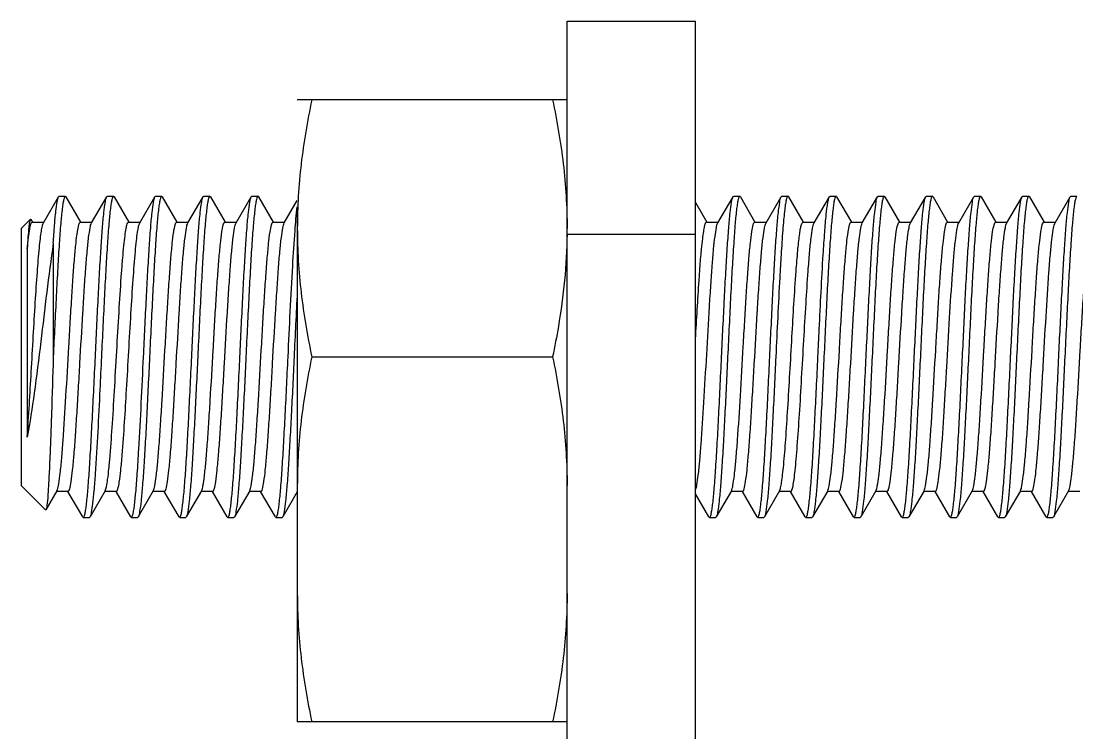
# Model space of a CAD drawing. Extents: x 1382187 to 1725648, y 860327 to 1571294.
# Drawn here: x 1531495.7 to 1531675.8, y 1236101.3 to 1236222.7 of the extents above; entities that cross this region are included whole.
import ezdxf

# ---------------------------------------------------------------- set-up
doc = ezdxf.new("R2010")
doc.units = 0
doc.header["$LTSCALE"] = 1000
doc.header["$MEASUREMENT"] = 0

msp = doc.modelspace()

# ---------------------------------------------------------------- linework, layer by layer
at = {"linetype": 'Continuous'}
for p, q in [((1531588.82, 1236067.59), (1531588.82, 1236222.75)), ((1531588.82, 1236222.75), (1531610.73, 1236222.75)), ((1531610.73, 1236067.59), (1531610.73, 1236222.75)), ((1531588.82, 1236209.3), (1531542.8, 1236209.3)), ((1531499.48, 1236188.32), (1531502.07, 1236192.77)), ((1531502.18, 1236192.87), (1531503.21, 1236192.87)), ((1531503.32, 1236192.77), (1531503.21, 1236192.87)), ((1531503.32, 1236192.77), (1531505.82, 1236188.46)), ((1531507.7, 1236188.32), (1531510.29, 1236192.77)), ((1531510.29, 1236192.77), (1531510.4, 1236192.87)), ((1531510.4, 1236192.87), (1531511.43, 1236192.87)), ((1531511.54, 1236192.77), (1531511.43, 1236192.87)), ((1531511.54, 1236192.77), (1531514.04, 1236188.46)), ((1531515.92, 1236188.32), (1531518.51, 1236192.77)), ((1531518.51, 1236192.77), (1531518.62, 1236192.87)), ((1531518.62, 1236192.87), (1531519.65, 1236192.87)), ((1531519.76, 1236192.77), (1531519.65, 1236192.87)), ((1531519.76, 1236192.77), (1531522.26, 1236188.46)), ((1531524.14, 1236188.32), (1531526.73, 1236192.77)), ((1531526.73, 1236192.77), (1531526.84, 1236192.87)), ((1531526.84, 1236192.87), (1531527.87, 1236192.87)), ((1531527.97, 1236192.77), (1531527.87, 1236192.87)), ((1531527.97, 1236192.77), (1531530.48, 1236188.46)), ((1531532.35, 1236188.32), (1531534.95, 1236192.77)), ((1531534.95, 1236192.77), (1531535.06, 1236192.87)), ((1531535.05, 1236192.87), (1531536.08, 1236192.87)), ((1531536.19, 1236192.77), (1531538.69, 1236188.46)), ((1531540.57, 1236188.32), (1531542.8, 1236192.14)), ((1531610.73, 1236191.78), (1531612.66, 1236188.46)), ((1531614.54, 1236188.32), (1531617.13, 1236192.77)), ((1531617.13, 1236192.77), (1531617.24, 1236192.87)), ((1531617.24, 1236192.87), (1531618.27, 1236192.87)), ((1531618.38, 1236192.77), (1531618.27, 1236192.87)), ((1531618.38, 1236192.77), (1531620.88, 1236188.46)), ((1531622.76, 1236188.32), (1531625.35, 1236192.77)), ((1531625.35, 1236192.77), (1531625.46, 1236192.87)), ((1531625.46, 1236192.87), (1531626.49, 1236192.87)), ((1531626.59, 1236192.77), (1531629.1, 1236188.46)), ((1531630.98, 1236188.32), (1531633.57, 1236192.77)), ((1531633.57, 1236192.77), (1531633.68, 1236192.87)), ((1531633.68, 1236192.87), (1531634.71, 1236192.87)), ((1531634.81, 1236192.77), (1531634.71, 1236192.87)), ((1531634.81, 1236192.77), (1531637.32, 1236188.46)), ((1531639.19, 1236188.32), (1531641.79, 1236192.77)), ((1531641.79, 1236192.77), (1531641.89, 1236192.87)), ((1531641.89, 1236192.87), (1531642.92, 1236192.87)), ((1531643.03, 1236192.77), (1531642.92, 1236192.87)), ((1531643.03, 1236192.77), (1531645.53, 1236188.46)), ((1531647.41, 1236188.32), (1531650.01, 1236192.77)), ((1531650.01, 1236192.77), (1531650.11, 1236192.87)), ((1531650.11, 1236192.87), (1531651.14, 1236192.87)), ((1531651.25, 1236192.77), (1531651.14, 1236192.87)), ((1531651.25, 1236192.77), (1531653.75, 1236188.46)), ((1531655.63, 1236188.32), (1531658.22, 1236192.77)), ((1531658.22, 1236192.77), (1531658.33, 1236192.87)), ((1531658.33, 1236192.87), (1531659.36, 1236192.87)), ((1531659.47, 1236192.77), (1531659.36, 1236192.87)), ((1531659.47, 1236192.77), (1531661.97, 1236188.46)), ((1531663.85, 1236188.32), (1531666.44, 1236192.77)), ((1531666.44, 1236192.77), (1531666.55, 1236192.87)), ((1531666.55, 1236192.87), (1531667.58, 1236192.87)), ((1531667.69, 1236192.77), (1531667.58, 1236192.87)), ((1531667.69, 1236192.77), (1531670.19, 1236188.46)), ((1531672.07, 1236188.32), (1531674.66, 1236192.77)), ((1531674.66, 1236192.77), (1531674.77, 1236192.87)), ((1531674.77, 1236192.87), (1531675.8, 1236192.87)), ((1531542.8, 1236190.87), (1531542.8, 1236103.2)), ((1531495.68, 1236187.39), (1531497.25, 1236188.96)), ((1531497.33, 1236188.93), (1531497.25, 1236188.96)), ((1531497.33, 1236188.93), (1531497.6, 1236188.46)), ((1531497.55, 1236188.43), (1531499.54, 1236188.43)), ((1531505.77, 1236188.43), (1531507.76, 1236188.43)), ((1531513.99, 1236188.43), (1531515.98, 1236188.43)), ((1531522.21, 1236188.43), (1531524.2, 1236188.43)), ((1531530.43, 1236188.43), (1531532.42, 1236188.43)), ((1531538.65, 1236188.43), (1531540.64, 1236188.43)), ((1531612.61, 1236188.43), (1531614.6, 1236188.43)), ((1531620.83, 1236188.43), (1531622.82, 1236188.43)), ((1531629.05, 1236188.43), (1531631.04, 1236188.43)), ((1531637.27, 1236188.43), (1531639.26, 1236188.43)), ((1531645.49, 1236188.43), (1531647.48, 1236188.43)), ((1531653.7, 1236188.43), (1531655.69, 1236188.43)), ((1531655.55, 1236188.14), (1531655.63, 1236188.32)), ((1531661.92, 1236188.43), (1531663.91, 1236188.43)), ((1531670.14, 1236188.43), (1531672.13, 1236188.43)), ((1531672.01, 1236188.2), (1531672.07, 1236188.32)), ((1531495.68, 1236187.39), (1531495.68, 1236143.55)), ((1531588.82, 1236186.39), (1531610.73, 1236186.39)), ((1531501.16, 1236184.86), (1531501.16, 1236165.46)), ((1531496.72, 1236183.89), (1531496.72, 1236151.77)), ((1531545.26, 1236165.47), (1531586.35, 1236165.47)), ((1531495.68, 1236143.55), (1531499.85, 1236139.38)), ((1531501.79, 1236142.62), (1531501.86, 1236142.78)), ((1531616.85, 1236142.62), (1531616.93, 1236142.79)), ((1531501.79, 1236142.62), (1531499.92, 1236139.4)), ((1531503.72, 1236142.51), (1531501.73, 1236142.51)), ((1531506.18, 1236138.17), (1531503.67, 1236142.49)), ((1531510.01, 1236142.62), (1531507.43, 1236138.17)), ((1531511.94, 1236142.51), (1531509.95, 1236142.51)), ((1531514.4, 1236138.17), (1531511.89, 1236142.49)), ((1531518.23, 1236142.62), (1531515.65, 1236138.17)), ((1531520.16, 1236142.51), (1531518.16, 1236142.51)), ((1531522.62, 1236138.17), (1531520.11, 1236142.49)), ((1531526.45, 1236142.62), (1531523.86, 1236138.17)), ((1531528.37, 1236142.51), (1531526.38, 1236142.51)), ((1531530.84, 1236138.17), (1531528.33, 1236142.49)), ((1531534.67, 1236142.62), (1531532.08, 1236138.17)), ((1531536.59, 1236142.51), (1531534.6, 1236142.51)), ((1531539.06, 1236138.17), (1531536.54, 1236142.49)), ((1531542.8, 1236142.47), (1531540.3, 1236138.17)), ((1531613.02, 1236138.17), (1531610.73, 1236142.1)), ((1531616.85, 1236142.62), (1531614.27, 1236138.17)), ((1531618.78, 1236142.51), (1531616.79, 1236142.51)), ((1531621.24, 1236138.17), (1531618.73, 1236142.49)), ((1531625.07, 1236142.62), (1531622.49, 1236138.17)), ((1531626.99, 1236142.51), (1531625, 1236142.51)), ((1531629.46, 1236138.17), (1531626.95, 1236142.49)), ((1531633.29, 1236142.62), (1531630.7, 1236138.17)), ((1531635.21, 1236142.51), (1531633.22, 1236142.51)), ((1531637.68, 1236138.17), (1531635.17, 1236142.49)), ((1531641.51, 1236142.62), (1531638.92, 1236138.17)), ((1531643.43, 1236142.51), (1531641.44, 1236142.51)), ((1531645.9, 1236138.17), (1531643.38, 1236142.49)), ((1531649.72, 1236142.62), (1531647.14, 1236138.17)), ((1531651.65, 1236142.51), (1531649.66, 1236142.51)), ((1531654.11, 1236138.17), (1531651.6, 1236142.49)), ((1531657.94, 1236142.62), (1531655.36, 1236138.17)), ((1531659.87, 1236142.51), (1531657.88, 1236142.51)), ((1531662.33, 1236138.17), (1531659.82, 1236142.49)), ((1531666.16, 1236142.62), (1531663.58, 1236138.17)), ((1531668.09, 1236142.51), (1531666.1, 1236142.51)), ((1531670.55, 1236138.17), (1531668.04, 1236142.49)), ((1531674.38, 1236142.62), (1531671.8, 1236138.17)), ((1531676.31, 1236142.51), (1531674.31, 1236142.51)), ((1531499.92, 1236139.4), (1531499.85, 1236139.38)), ((1531506.18, 1236138.17), (1531506.29, 1236138.08)), ((1531506.29, 1236138.08), (1531507.32, 1236138.08)), ((1531514.4, 1236138.17), (1531514.51, 1236138.08)), ((1531514.51, 1236138.08), (1531515.54, 1236138.08)), ((1531515.65, 1236138.17), (1531515.54, 1236138.08)), ((1531522.62, 1236138.17), (1531522.73, 1236138.08)), ((1531522.73, 1236138.08), (1531523.76, 1236138.08)), ((1531523.86, 1236138.17), (1531523.76, 1236138.08)), ((1531530.84, 1236138.17), (1531530.95, 1236138.08)), ((1531530.95, 1236138.08), (1531531.98, 1236138.08)), ((1531532.08, 1236138.17), (1531531.97, 1236138.08)), ((1531539.06, 1236138.17), (1531539.16, 1236138.08)), ((1531539.16, 1236138.08), (1531540.19, 1236138.08)), ((1531540.3, 1236138.17), (1531540.19, 1236138.08)), ((1531613.02, 1236138.17), (1531613.13, 1236138.08)), ((1531613.13, 1236138.08), (1531614.16, 1236138.08)), ((1531614.27, 1236138.17), (1531614.16, 1236138.08)), ((1531621.24, 1236138.17), (1531621.35, 1236138.08)), ((1531621.35, 1236138.08), (1531622.38, 1236138.08)), ((1531622.49, 1236138.17), (1531622.38, 1236138.08)), ((1531629.46, 1236138.17), (1531629.57, 1236138.08)), ((1531629.57, 1236138.08), (1531630.6, 1236138.08)), ((1531630.7, 1236138.17), (1531630.6, 1236138.08)), ((1531637.68, 1236138.17), (1531637.79, 1236138.08)), ((1531637.79, 1236138.08), (1531638.81, 1236138.08)), ((1531638.92, 1236138.17), (1531638.81, 1236138.08)), ((1531645.9, 1236138.17), (1531646, 1236138.08)), ((1531646, 1236138.08), (1531647.03, 1236138.08)), ((1531647.14, 1236138.17), (1531647.03, 1236138.08)), ((1531654.11, 1236138.17), (1531654.22, 1236138.08)), ((1531654.22, 1236138.08), (1531655.25, 1236138.08)), ((1531662.33, 1236138.17), (1531662.44, 1236138.08)), ((1531662.44, 1236138.08), (1531663.47, 1236138.08)), ((1531663.58, 1236138.17), (1531663.47, 1236138.08)), ((1531670.55, 1236138.17), (1531670.66, 1236138.08)), ((1531670.66, 1236138.08), (1531671.69, 1236138.08)), ((1531671.8, 1236138.17), (1531671.69, 1236138.08)), ((1531588.82, 1236103.2), (1531542.8, 1236103.2))]:
    msp.add_line(p, q, dxfattribs=at)
msp.add_arc((1533671.89, 1236066.34), 2131.95, 177.03534, 177.33485, dxfattribs=at)
for points, knots in [([(1531545.26, 1236209.3), (1531544.51, 1236205.69), (1531543.26, 1236198.43), (1531542.8, 1236191.06), (1531542.8, 1236187.39)], [0, 0, 0, 0, 0.500766, 1, 1, 1, 1]), ([(1531586.35, 1236209.3), (1531587.11, 1236205.69), (1531588.36, 1236198.43), (1531588.82, 1236191.06), (1531588.82, 1236187.39)], [0, 0, 0, 0, 0.500766, 1, 1, 1, 1]), ([(1531503.21, 1236192.87), (1531503.15, 1236192.87), (1531503.03, 1236192.64), (1531502.93, 1236192.27), (1531502.8, 1236191.6), (1531502.62, 1236190.25), (1531502.4, 1236187.96), (1531502.16, 1236184.59), (1531501.91, 1236180.49), (1531501.66, 1236175.81), (1531501.41, 1236170.74), (1531501.24, 1236167.24), (1531501.16, 1236165.46)], [0, 0, 0, 0, 0.006675, 0.021733, 0.045899, 0.079115, 0.171509, 0.295573, 0.446611, 0.618863, 0.80571, 1, 1, 1, 1]), ([(1531501.16, 1236184.86), (1531501.22, 1236185.89), (1531501.36, 1236187.71), (1531501.56, 1236190.09), (1531501.8, 1236191.69), (1531501.93, 1236192.53), (1531502.07, 1236192.77)], [0, 0, 0, 0, 0.387273, 0.6883, 0.894185, 1, 1, 1, 1]), ([(1531502.07, 1236192.77), (1531502.09, 1236192.8), (1531502.11, 1236192.84), (1531502.16, 1236192.87), (1531502.18, 1236192.87)], [0, 0, 0, 0, 0.600066, 1, 1, 1, 1]), ([(1531508.35, 1236165.47), (1531508.5, 1236168.79), (1531508.73, 1236173.63), (1531509.06, 1236179.81), (1531509.3, 1236183.82), (1531509.54, 1236187.18), (1531509.75, 1236189.82), (1531510, 1236191.58), (1531510.14, 1236192.51), (1531510.29, 1236192.77)], [0, 0, 0, 0, 0.364023, 0.530316, 0.678347, 0.803037, 0.900138, 0.966413, 1, 1, 1, 1]), ([(1531511.43, 1236192.87), (1531511.37, 1236192.87), (1531511.25, 1236192.64), (1531511.15, 1236192.27), (1531511.02, 1236191.6), (1531510.84, 1236190.25), (1531510.62, 1236187.96), (1531510.38, 1236184.6), (1531510.13, 1236180.5), (1531509.88, 1236175.82), (1531509.63, 1236170.75), (1531509.46, 1236167.25), (1531509.37, 1236165.47)], [0, 0, 0, 0, 0.006671, 0.021724, 0.045885, 0.079095, 0.17148, 0.295534, 0.446569, 0.618825, 0.805687, 1, 1, 1, 1]), ([(1531516.56, 1236165.47), (1531516.72, 1236168.79), (1531516.95, 1236173.63), (1531517.28, 1236179.81), (1531517.52, 1236183.82), (1531517.76, 1236187.18), (1531517.97, 1236189.82), (1531518.22, 1236191.58), (1531518.36, 1236192.51), (1531518.51, 1236192.77)], [0, 0, 0, 0, 0.364025, 0.530318, 0.678348, 0.803036, 0.900137, 0.966414, 1, 1, 1, 1]), ([(1531519.65, 1236192.87), (1531519.59, 1236192.87), (1531519.47, 1236192.64), (1531519.37, 1236192.27), (1531519.24, 1236191.6), (1531519.06, 1236190.25), (1531518.84, 1236187.96), (1531518.6, 1236184.6), (1531518.35, 1236180.5), (1531518.1, 1236175.82), (1531517.84, 1236170.75), (1531517.68, 1236167.25), (1531517.59, 1236165.47)], [0, 0, 0, 0, 0.006671, 0.021723, 0.045883, 0.079092, 0.171477, 0.295531, 0.446566, 0.618823, 0.805686, 1, 1, 1, 1]), ([(1531524.78, 1236165.47), (1531524.94, 1236168.79), (1531525.17, 1236173.63), (1531525.5, 1236179.81), (1531525.73, 1236183.82), (1531525.97, 1236187.18), (1531526.19, 1236189.82), (1531526.44, 1236191.58), (1531526.57, 1236192.51), (1531526.73, 1236192.77)], [0, 0, 0, 0, 0.364025, 0.530318, 0.678348, 0.803036, 0.900137, 0.966414, 1, 1, 1, 1]), ([(1531527.87, 1236192.87), (1531527.8, 1236192.87), (1531527.68, 1236192.64), (1531527.59, 1236192.27), (1531527.46, 1236191.6), (1531527.28, 1236190.25), (1531527.06, 1236187.96), (1531526.81, 1236184.6), (1531526.57, 1236180.5), (1531526.31, 1236175.82), (1531526.06, 1236170.75), (1531525.9, 1236167.25), (1531525.81, 1236165.47)], [0, 0, 0, 0, 0.00667, 0.021722, 0.045881, 0.07909, 0.171474, 0.295528, 0.446564, 0.618821, 0.805685, 1, 1, 1, 1]), ([(1531533, 1236165.47), (1531533.16, 1236168.79), (1531533.39, 1236173.63), (1531533.72, 1236179.81), (1531533.95, 1236183.82), (1531534.19, 1236187.18), (1531534.41, 1236189.82), (1531534.66, 1236191.58), (1531534.79, 1236192.51), (1531534.95, 1236192.77)], [0, 0, 0, 0, 0.364025, 0.530318, 0.678349, 0.803036, 0.900137, 0.966414, 1, 1, 1, 1]), ([(1531536.08, 1236192.87), (1531536.02, 1236192.87), (1531535.9, 1236192.64), (1531535.81, 1236192.27), (1531535.68, 1236191.6), (1531535.5, 1236190.25), (1531535.28, 1236187.96), (1531535.03, 1236184.6), (1531534.78, 1236180.5), (1531534.53, 1236175.82), (1531534.28, 1236170.75), (1531534.11, 1236167.25), (1531534.03, 1236165.47)], [0, 0, 0, 0, 0.006675, 0.021731, 0.045894, 0.079107, 0.171496, 0.295551, 0.446583, 0.618835, 0.805691, 1, 1, 1, 1]), ([(1531536.19, 1236192.77), (1531536.18, 1236192.8), (1531536.15, 1236192.84), (1531536.1, 1236192.87), (1531536.08, 1236192.87)], [0, 0, 0, 0, 0.600342, 1, 1, 1, 1]), ([(1531615.18, 1236165.47), (1531615.34, 1236168.79), (1531615.57, 1236173.63), (1531615.9, 1236179.81), (1531616.14, 1236183.82), (1531616.38, 1236187.18), (1531616.59, 1236189.82), (1531616.84, 1236191.58), (1531616.98, 1236192.51), (1531617.13, 1236192.77)], [0, 0, 0, 0, 0.364034, 0.530328, 0.678356, 0.803044, 0.900143, 0.966415, 1, 1, 1, 1]), ([(1531618.27, 1236192.87), (1531618.21, 1236192.87), (1531618.09, 1236192.64), (1531617.99, 1236192.27), (1531617.86, 1236191.6), (1531617.68, 1236190.25), (1531617.46, 1236187.96), (1531617.22, 1236184.6), (1531616.97, 1236180.5), (1531616.72, 1236175.82), (1531616.47, 1236170.75), (1531616.3, 1236167.25), (1531616.21, 1236165.47)], [0, 0, 0, 0, 0.006691, 0.021767, 0.045945, 0.079169, 0.17157, 0.295628, 0.44665, 0.618882, 0.805717, 1, 1, 1, 1]), ([(1531623.4, 1236165.47), (1531623.56, 1236168.79), (1531623.79, 1236173.63), (1531624.12, 1236179.81), (1531624.35, 1236183.82), (1531624.6, 1236187.18), (1531624.81, 1236189.82), (1531625.06, 1236191.58), (1531625.2, 1236192.51), (1531625.35, 1236192.77)], [0, 0, 0, 0, 0.364034, 0.530327, 0.678355, 0.803043, 0.900143, 0.966415, 1, 1, 1, 1]), ([(1531626.49, 1236192.87), (1531626.41, 1236192.87), (1531626.28, 1236192.58), (1531626.17, 1236192.12), (1531626.03, 1236191.28), (1531625.9, 1236190.16), (1531625.75, 1236188.73), (1531625.55, 1236186.28), (1531625.42, 1236184.31), (1531625.34, 1236182.92)], [0, 0, 0, 0, 0.021805, 0.073036, 0.155592, 0.268964, 0.411896, 0.582786, 1, 1, 1, 1]), ([(1531626.59, 1236192.77), (1531626.58, 1236192.8), (1531626.55, 1236192.84), (1531626.51, 1236192.87), (1531626.49, 1236192.87)], [0, 0, 0, 0, 0.600474, 1, 1, 1, 1]), ([(1531632.52, 1236182.92), (1531632.6, 1236184.2), (1531632.75, 1236186.48), (1531633, 1236189.43), (1531633.21, 1236191.33), (1531633.41, 1236192.33), (1531633.5, 1236192.66), (1531633.57, 1236192.77)], [0, 0, 0, 0, 0.387696, 0.690539, 0.896873, 0.961452, 1, 1, 1, 1]), ([(1531634.71, 1236192.87), (1531634.64, 1236192.87), (1531634.52, 1236192.64), (1531634.43, 1236192.27), (1531634.3, 1236191.6), (1531634.12, 1236190.25), (1531633.9, 1236187.96), (1531633.65, 1236184.6), (1531633.4, 1236180.5), (1531633.15, 1236175.82), (1531632.9, 1236170.75), (1531632.74, 1236167.25), (1531632.65, 1236165.47)], [0, 0, 0, 0, 0.006669, 0.02172, 0.045878, 0.079088, 0.171477, 0.295537, 0.446568, 0.61882, 0.805683, 1, 1, 1, 1]), ([(1531639.84, 1236165.47), (1531640, 1236168.79), (1531640.23, 1236173.63), (1531640.56, 1236179.81), (1531640.79, 1236183.82), (1531641.03, 1236187.18), (1531641.25, 1236189.82), (1531641.5, 1236191.58), (1531641.63, 1236192.51), (1531641.79, 1236192.77)], [0, 0, 0, 0, 0.364023, 0.530311, 0.678335, 0.803027, 0.900135, 0.966413, 1, 1, 1, 1]), ([(1531642.92, 1236192.87), (1531642.86, 1236192.87), (1531642.74, 1236192.64), (1531642.65, 1236192.27), (1531642.52, 1236191.6), (1531642.34, 1236190.25), (1531642.12, 1236187.96), (1531641.87, 1236184.6), (1531641.62, 1236180.5), (1531641.37, 1236175.82), (1531641.12, 1236170.75), (1531640.95, 1236167.25), (1531640.87, 1236165.47)], [0, 0, 0, 0, 0.00667, 0.021722, 0.045882, 0.079092, 0.171482, 0.295542, 0.446572, 0.618823, 0.805684, 1, 1, 1, 1]), ([(1531648.06, 1236165.47), (1531648.22, 1236168.79), (1531648.45, 1236173.63), (1531648.78, 1236179.81), (1531649.01, 1236183.82), (1531649.25, 1236187.18), (1531649.46, 1236189.82), (1531649.72, 1236191.58), (1531649.85, 1236192.51), (1531650.01, 1236192.77)], [0, 0, 0, 0, 0.364024, 0.530311, 0.678335, 0.803027, 0.900135, 0.966414, 1, 1, 1, 1]), ([(1531651.14, 1236192.87), (1531651.08, 1236192.87), (1531650.96, 1236192.64), (1531650.87, 1236192.27), (1531650.73, 1236191.6), (1531650.55, 1236190.25), (1531650.34, 1236187.96), (1531650.09, 1236184.6), (1531649.84, 1236180.5), (1531649.59, 1236175.82), (1531649.34, 1236170.75), (1531649.17, 1236167.25), (1531649.09, 1236165.47)], [0, 0, 0, 0, 0.006671, 0.021724, 0.045885, 0.079096, 0.171487, 0.295547, 0.446577, 0.618826, 0.805686, 1, 1, 1, 1]), ([(1531656.28, 1236165.47), (1531656.44, 1236168.79), (1531656.66, 1236173.63), (1531656.99, 1236179.81), (1531657.23, 1236183.82), (1531657.47, 1236187.18), (1531657.68, 1236189.82), (1531657.94, 1236191.58), (1531658.07, 1236192.51), (1531658.22, 1236192.77)], [0, 0, 0, 0, 0.364024, 0.530311, 0.678335, 0.803027, 0.900135, 0.966414, 1, 1, 1, 1]), ([(1531659.36, 1236192.87), (1531659.3, 1236192.87), (1531659.18, 1236192.64), (1531659.08, 1236192.27), (1531658.95, 1236191.6), (1531658.77, 1236190.25), (1531658.55, 1236187.96), (1531658.31, 1236184.6), (1531658.06, 1236180.5), (1531657.81, 1236175.82), (1531657.56, 1236170.75), (1531657.39, 1236167.25), (1531657.31, 1236165.47)], [0, 0, 0, 0, 0.006677, 0.021737, 0.045904, 0.079119, 0.171516, 0.295578, 0.446605, 0.618846, 0.805696, 1, 1, 1, 1]), ([(1531664.5, 1236165.47), (1531664.65, 1236168.79), (1531664.88, 1236173.63), (1531665.21, 1236179.81), (1531665.45, 1236183.82), (1531665.69, 1236187.18), (1531665.9, 1236189.82), (1531666.15, 1236191.58), (1531666.29, 1236192.51), (1531666.44, 1236192.77)], [0, 0, 0, 0, 0.364025, 0.530311, 0.678336, 0.803029, 0.900136, 0.966414, 1, 1, 1, 1]), ([(1531667.58, 1236192.87), (1531667.52, 1236192.87), (1531667.4, 1236192.64), (1531667.3, 1236192.27), (1531667.17, 1236191.6), (1531666.99, 1236190.25), (1531666.77, 1236187.96), (1531666.53, 1236184.6), (1531666.28, 1236180.5), (1531666.03, 1236175.82), (1531665.78, 1236170.75), (1531665.61, 1236167.25), (1531665.52, 1236165.47)], [0, 0, 0, 0, 0.006678, 0.021739, 0.045907, 0.079123, 0.171521, 0.295583, 0.44661, 0.618849, 0.805697, 1, 1, 1, 1]), ([(1531672.71, 1236165.47), (1531672.87, 1236168.79), (1531673.1, 1236173.63), (1531673.43, 1236179.81), (1531673.67, 1236183.82), (1531673.91, 1236187.18), (1531674.12, 1236189.82), (1531674.37, 1236191.58), (1531674.51, 1236192.51), (1531674.66, 1236192.77)], [0, 0, 0, 0, 0.364025, 0.530311, 0.678336, 0.803029, 0.900137, 0.966414, 1, 1, 1, 1]), ([(1531675.8, 1236192.87), (1531675.74, 1236192.87), (1531675.62, 1236192.64), (1531675.52, 1236192.27), (1531675.39, 1236191.6), (1531675.21, 1236190.25), (1531674.99, 1236187.96), (1531674.75, 1236184.6), (1531674.5, 1236180.5), (1531674.25, 1236175.82), (1531673.99, 1236170.75), (1531673.83, 1236167.25), (1531673.74, 1236165.47)], [0, 0, 0, 0, 0.006679, 0.021742, 0.04591, 0.079127, 0.171526, 0.295588, 0.446614, 0.618853, 0.805699, 1, 1, 1, 1]), ([(1531541.22, 1236165.47), (1531541.47, 1236170.65), (1531541.8, 1236177.83), (1531542.34, 1236186.36), (1531542.62, 1236189.71), (1531542.8, 1236191.06)], [0, 0, 0, 0, 0.606527, 0.840991, 1, 1, 1, 1]), ([(1531497.25, 1236188.96), (1531497.21, 1236188.92), (1531497.17, 1236188.77), (1531497.06, 1236188.3), (1531496.96, 1236187.34), (1531496.83, 1236185.8), (1531496.76, 1236184.58), (1531496.72, 1236183.89)], [0, 0, 0, 0, 0.030031, 0.087347, 0.285412, 0.591997, 1, 1, 1, 1]), ([(1531496.72, 1236183.89), (1531496.78, 1236184.54), (1531496.89, 1236185.64), (1531497.1, 1236187.13), (1531497.27, 1236187.89), (1531497.43, 1236188.43), (1531497.55, 1236188.43)], [0, 0, 0, 0, 0.420456, 0.730326, 0.922693, 1, 1, 1, 1]), ([(1531496.72, 1236151.77), (1531496.98, 1236155.48), (1531497.31, 1236161.21), (1531497.75, 1236168.88), (1531498.08, 1236174.55), (1531498.41, 1236179.58), (1531498.7, 1236183.23), (1531498.94, 1236185.57), (1531499.11, 1236186.82), (1531499.27, 1236187.7), (1531499.39, 1236188.17), (1531499.48, 1236188.32)], [0, 0, 0, 0, 0.30446, 0.46946, 0.627882, 0.768787, 0.882469, 0.926584, 0.961179, 0.985723, 1, 1, 1, 1]), ([(1531501.86, 1236142.78), (1531501.99, 1236143.11), (1531502.16, 1236144.07), (1531502.39, 1236145.84), (1531502.62, 1236148.31), (1531502.96, 1236152.68), (1531503.35, 1236159.05), (1531503.74, 1236165.8), (1531504.06, 1236171.37), (1531504.3, 1236175.34), (1531504.53, 1236178.96), (1531504.77, 1236182.12), (1531505.01, 1236184.7), (1531505.23, 1236186.59), (1531505.44, 1236187.76), (1531505.6, 1236188.27), (1531505.72, 1236188.43), (1531505.77, 1236188.43)], [0, 0, 0, 0, 0.023329, 0.062811, 0.117241, 0.184783, 0.349527, 0.534449, 0.626544, 0.714121, 0.794147, 0.863852, 0.92084, 0.963175, 0.989517, 0.99656, 1, 1, 1, 1]), ([(1531503.72, 1236142.51), (1531503.77, 1236142.51), (1531503.89, 1236142.67), (1531504.05, 1236143.2), (1531504.27, 1236144.42), (1531504.5, 1236146.38), (1531504.74, 1236149.04), (1531504.98, 1236152.3), (1531505.22, 1236156.03), (1531505.47, 1236160.1), (1531505.79, 1236165.77), (1531506.11, 1236171.4), (1531506.44, 1236176.77), (1531506.68, 1236180.29), (1531506.93, 1236183.27), (1531507.15, 1236185.62), (1531507.4, 1236187.22), (1531507.55, 1236188.07), (1531507.7, 1236188.32)], [0, 0, 0, 0, 0.003516, 0.010771, 0.037949, 0.081609, 0.140308, 0.211978, 0.294061, 0.383613, 0.477416, 0.664254, 0.750572, 0.827952, 0.893624, 0.945254, 0.981055, 1, 1, 1, 1]), ([(1531510.87, 1236148.73), (1531511.02, 1236150.52), (1531511.29, 1236154.43), (1531511.66, 1236160.61), (1531512.03, 1236167.22), (1531512.41, 1236173.67), (1531512.73, 1236178.69), (1531513, 1236182.2), (1531513.19, 1236184.32), (1531513.37, 1236186), (1531513.57, 1236187.29), (1531513.72, 1236187.97), (1531513.88, 1236188.43), (1531513.99, 1236188.43)], [0, 0, 0, 0, 0.134735, 0.294625, 0.465613, 0.632623, 0.780938, 0.843915, 0.897532, 0.94062, 0.972276, 0.991945, 1, 1, 1, 1]), ([(1531512.92, 1236148.73), (1531513.23, 1236152.45), (1531513.58, 1236158.35), (1531514.04, 1236166.4), (1531514.4, 1236172.66), (1531514.76, 1236178.34), (1531515.07, 1236182.49), (1531515.34, 1236185.17), (1531515.51, 1236186.62), (1531515.69, 1236187.62), (1531515.82, 1236188.15), (1531515.92, 1236188.32)], [0, 0, 0, 0, 0.282028, 0.446286, 0.60859, 0.75578, 0.875942, 0.92276, 0.959436, 0.985284, 1, 1, 1, 1]), ([(1531518.23, 1236142.62), (1531518.38, 1236142.88), (1531518.53, 1236143.73), (1531518.78, 1236145.33), (1531519, 1236147.68), (1531519.25, 1236150.66), (1531519.49, 1236154.17), (1531519.82, 1236159.55), (1531520.14, 1236165.17), (1531520.46, 1236170.85), (1531520.71, 1236174.92), (1531520.95, 1236178.65), (1531521.19, 1236181.9), (1531521.43, 1236184.57), (1531521.65, 1236186.53), (1531521.87, 1236187.74), (1531522.04, 1236188.27), (1531522.16, 1236188.43), (1531522.21, 1236188.43)], [0, 0, 0, 0, 0.018976, 0.054803, 0.106453, 0.172139, 0.249526, 0.335845, 0.52267, 0.61646, 0.705998, 0.788066, 0.859722, 0.918408, 0.962058, 0.98923, 0.996486, 1, 1, 1, 1]), ([(1531520.16, 1236142.51), (1531520.21, 1236142.51), (1531520.33, 1236142.67), (1531520.49, 1236143.2), (1531520.71, 1236144.42), (1531520.93, 1236146.38), (1531521.18, 1236149.04), (1531521.42, 1236152.3), (1531521.66, 1236156.03), (1531521.9, 1236160.1), (1531522.23, 1236165.77), (1531522.54, 1236171.4), (1531522.88, 1236176.77), (1531523.12, 1236180.29), (1531523.36, 1236183.27), (1531523.59, 1236185.62), (1531523.84, 1236187.22), (1531523.99, 1236188.07), (1531524.14, 1236188.32)], [0, 0, 0, 0, 0.003515, 0.010772, 0.03795, 0.08161, 0.140308, 0.211979, 0.294061, 0.383612, 0.477415, 0.664252, 0.75057, 0.827951, 0.893623, 0.945254, 0.981055, 1, 1, 1, 1]), ([(1531526.45, 1236142.62), (1531526.59, 1236142.88), (1531526.75, 1236143.73), (1531526.99, 1236145.33), (1531527.22, 1236147.68), (1531527.46, 1236150.66), (1531527.7, 1236154.17), (1531528.04, 1236159.55), (1531528.36, 1236165.17), (1531528.68, 1236170.85), (1531528.92, 1236174.92), (1531529.17, 1236178.65), (1531529.41, 1236181.9), (1531529.65, 1236184.57), (1531529.87, 1236186.53), (1531530.09, 1236187.74), (1531530.25, 1236188.27), (1531530.37, 1236188.43), (1531530.43, 1236188.43)], [0, 0, 0, 0, 0.018976, 0.054803, 0.106454, 0.172139, 0.249526, 0.335844, 0.522668, 0.616459, 0.705997, 0.788065, 0.859722, 0.918409, 0.962059, 0.989231, 0.996484, 1, 1, 1, 1]), ([(1531528.37, 1236142.51), (1531528.43, 1236142.51), (1531528.55, 1236142.67), (1531528.71, 1236143.2), (1531528.93, 1236144.42), (1531529.15, 1236146.38), (1531529.39, 1236149.04), (1531529.63, 1236152.3), (1531529.88, 1236156.03), (1531530.12, 1236160.1), (1531530.45, 1236165.77), (1531530.76, 1236171.4), (1531531.1, 1236176.77), (1531531.34, 1236180.29), (1531531.58, 1236183.27), (1531531.81, 1236185.62), (1531532.06, 1236187.22), (1531532.21, 1236188.07), (1531532.35, 1236188.32)], [0, 0, 0, 0, 0.003517, 0.010771, 0.037949, 0.081609, 0.140308, 0.211978, 0.294062, 0.383613, 0.477416, 0.664254, 0.750571, 0.827951, 0.893624, 0.945254, 0.981055, 1, 1, 1, 1]), ([(1531534.67, 1236142.62), (1531534.81, 1236142.88), (1531534.96, 1236143.73), (1531535.21, 1236145.33), (1531535.44, 1236147.68), (1531535.68, 1236150.66), (1531535.92, 1236154.17), (1531536.26, 1236159.55), (1531536.57, 1236165.17), (1531536.9, 1236170.85), (1531537.14, 1236174.92), (1531537.39, 1236178.65), (1531537.63, 1236181.9), (1531537.87, 1236184.57), (1531538.09, 1236186.53), (1531538.31, 1236187.74), (1531538.47, 1236188.27), (1531538.59, 1236188.43), (1531538.65, 1236188.43)], [0, 0, 0, 0, 0.018976, 0.054803, 0.106453, 0.172139, 0.249527, 0.335846, 0.52267, 0.61646, 0.705997, 0.788065, 0.859721, 0.918408, 0.962058, 0.98923, 0.996486, 1, 1, 1, 1]), ([(1531536.59, 1236142.51), (1531536.65, 1236142.51), (1531536.77, 1236142.67), (1531536.93, 1236143.2), (1531537.15, 1236144.42), (1531537.37, 1236146.38), (1531537.61, 1236149.04), (1531537.85, 1236152.3), (1531538.1, 1236156.03), (1531538.34, 1236160.1), (1531538.66, 1236165.77), (1531538.98, 1236171.4), (1531539.32, 1236176.77), (1531539.56, 1236180.29), (1531539.8, 1236183.27), (1531540.03, 1236185.62), (1531540.27, 1236187.22), (1531540.43, 1236188.07), (1531540.57, 1236188.32)], [0, 0, 0, 0, 0.003515, 0.010772, 0.03795, 0.08161, 0.140308, 0.211978, 0.294061, 0.383612, 0.477415, 0.664253, 0.750571, 0.827951, 0.893624, 0.945254, 0.981055, 1, 1, 1, 1]), ([(1531610.73, 1236142.72), (1531610.86, 1236143.02), (1531611.02, 1236143.89), (1531611.25, 1236145.52), (1531611.47, 1236147.82), (1531611.8, 1236151.95), (1531612.19, 1236158.04), (1531612.64, 1236165.88), (1531613.02, 1236172.56), (1531613.34, 1236177.61), (1531613.57, 1236180.88), (1531613.8, 1236183.64), (1531614.02, 1236185.81), (1531614.25, 1236187.29), (1531614.4, 1236188.08), (1531614.54, 1236188.32)], [0, 0, 0, 0, 0.02104, 0.057496, 0.108353, 0.171995, 0.329001, 0.508126, 0.686035, 0.767202, 0.83956, 0.900746, 0.948777, 0.982144, 1, 1, 1, 1]), ([(1531611.96, 1236185.65), (1531612.01, 1236186.06), (1531612.1, 1236186.74), (1531612.26, 1236187.64), (1531612.38, 1236188.13), (1531612.53, 1236188.43), (1531612.61, 1236188.43)], [0, 0, 0, 0, 0.419149, 0.725719, 0.916884, 1, 1, 1, 1]), ([(1531616.93, 1236142.79), (1531617.05, 1236143.13), (1531617.22, 1236144.1), (1531617.45, 1236145.88), (1531617.68, 1236148.35), (1531618.02, 1236152.73), (1531618.42, 1236159.1), (1531618.8, 1236165.85), (1531619.12, 1236171.41), (1531619.36, 1236175.37), (1531619.59, 1236178.99), (1531619.83, 1236182.13), (1531620.07, 1236184.71), (1531620.29, 1236186.6), (1531620.5, 1236187.76), (1531620.66, 1236188.27), (1531620.78, 1236188.43), (1531620.83, 1236188.43)], [0, 0, 0, 0, 0.023633, 0.063368, 0.11799, 0.185658, 0.350471, 0.535259, 0.627237, 0.714679, 0.794564, 0.864136, 0.921007, 0.963252, 0.989537, 0.996564, 1, 1, 1, 1]), ([(1531618.78, 1236142.51), (1531618.83, 1236142.51), (1531618.95, 1236142.67), (1531619.11, 1236143.2), (1531619.33, 1236144.42), (1531619.55, 1236146.38), (1531619.8, 1236149.04), (1531620.04, 1236152.3), (1531620.28, 1236156.03), (1531620.52, 1236160.1), (1531620.85, 1236165.77), (1531621.17, 1236171.4), (1531621.5, 1236176.77), (1531621.74, 1236180.29), (1531621.99, 1236183.27), (1531622.21, 1236185.62), (1531622.46, 1236187.22), (1531622.61, 1236188.07), (1531622.76, 1236188.32)], [0, 0, 0, 0, 0.003516, 0.010771, 0.037949, 0.081609, 0.140308, 0.211978, 0.294061, 0.383613, 0.477416, 0.664254, 0.750572, 0.827952, 0.893624, 0.945254, 0.981055, 1, 1, 1, 1]), ([(1531627.9, 1236180.09), (1531627.98, 1236181.26), (1531628.15, 1236183.31), (1531628.39, 1236185.69), (1531628.59, 1236187.1), (1531628.74, 1236187.8), (1531628.85, 1236188.2), (1531628.98, 1236188.43), (1531629.05, 1236188.43)], [0, 0, 0, 0, 0.415728, 0.728657, 0.841879, 0.924583, 0.976407, 1, 1, 1, 1]), ([(1531629.95, 1236180.09), (1531630.03, 1236181.15), (1531630.18, 1236183.03), (1531630.41, 1236185.49), (1531630.67, 1236187.16), (1531630.82, 1236188.06), (1531630.98, 1236188.32)], [0, 0, 0, 0, 0.381837, 0.682377, 0.890569, 1, 1, 1, 1]), ([(1531633.29, 1236142.62), (1531633.43, 1236142.88), (1531633.59, 1236143.73), (1531633.83, 1236145.33), (1531634.06, 1236147.68), (1531634.3, 1236150.66), (1531634.54, 1236154.17), (1531634.88, 1236159.55), (1531635.2, 1236165.17), (1531635.52, 1236170.85), (1531635.76, 1236174.92), (1531636.01, 1236178.65), (1531636.25, 1236181.9), (1531636.49, 1236184.57), (1531636.71, 1236186.53), (1531636.93, 1236187.74), (1531637.09, 1236188.27), (1531637.21, 1236188.43), (1531637.27, 1236188.43)], [0, 0, 0, 0, 0.018976, 0.054803, 0.106453, 0.172139, 0.249526, 0.335844, 0.522668, 0.616459, 0.705997, 0.788065, 0.859722, 0.918409, 0.962059, 0.989231, 0.996484, 1, 1, 1, 1]), ([(1531635.21, 1236142.51), (1531635.27, 1236142.51), (1531635.39, 1236142.67), (1531635.55, 1236143.2), (1531635.77, 1236144.42), (1531635.99, 1236146.38), (1531636.23, 1236149.04), (1531636.47, 1236152.3), (1531636.72, 1236156.03), (1531636.96, 1236160.1), (1531637.29, 1236165.77), (1531637.6, 1236171.4), (1531637.94, 1236176.77), (1531638.18, 1236180.29), (1531638.42, 1236183.27), (1531638.65, 1236185.62), (1531638.9, 1236187.22), (1531639.05, 1236188.07), (1531639.19, 1236188.32)], [0, 0, 0, 0, 0.003517, 0.010771, 0.037949, 0.081609, 0.140308, 0.211978, 0.294062, 0.383613, 0.477416, 0.664254, 0.750571, 0.827951, 0.893624, 0.945254, 0.981055, 1, 1, 1, 1]), ([(1531641.51, 1236142.62), (1531641.65, 1236142.88), (1531641.8, 1236143.73), (1531642.05, 1236145.33), (1531642.28, 1236147.68), (1531642.52, 1236150.66), (1531642.76, 1236154.17), (1531643.1, 1236159.55), (1531643.41, 1236165.17), (1531643.74, 1236170.85), (1531643.98, 1236174.92), (1531644.23, 1236178.65), (1531644.47, 1236181.9), (1531644.71, 1236184.57), (1531644.93, 1236186.53), (1531645.15, 1236187.74), (1531645.31, 1236188.27), (1531645.43, 1236188.43), (1531645.49, 1236188.43)], [0, 0, 0, 0, 0.018976, 0.054803, 0.106454, 0.17214, 0.249527, 0.335846, 0.52267, 0.61646, 0.705997, 0.788065, 0.859721, 0.918408, 0.962058, 0.98923, 0.996486, 1, 1, 1, 1]), ([(1531643.43, 1236142.51), (1531643.49, 1236142.51), (1531643.61, 1236142.67), (1531643.77, 1236143.2), (1531643.99, 1236144.42), (1531644.21, 1236146.38), (1531644.45, 1236149.04), (1531644.69, 1236152.3), (1531644.93, 1236156.03), (1531645.18, 1236160.1), (1531645.5, 1236165.77), (1531645.82, 1236171.4), (1531646.16, 1236176.77), (1531646.4, 1236180.29), (1531646.64, 1236183.27), (1531646.86, 1236185.62), (1531647.11, 1236187.22), (1531647.27, 1236188.07), (1531647.41, 1236188.32)], [0, 0, 0, 0, 0.003515, 0.010772, 0.03795, 0.08161, 0.140308, 0.211978, 0.294061, 0.383612, 0.477415, 0.664253, 0.750571, 0.827951, 0.893624, 0.945254, 0.981055, 1, 1, 1, 1]), ([(1531649.72, 1236142.62), (1531649.87, 1236142.88), (1531650.02, 1236143.73), (1531650.27, 1236145.33), (1531650.5, 1236147.68), (1531650.74, 1236150.66), (1531650.98, 1236154.17), (1531651.31, 1236159.55), (1531651.63, 1236165.17), (1531651.96, 1236170.85), (1531652.2, 1236174.92), (1531652.44, 1236178.65), (1531652.68, 1236181.9), (1531652.93, 1236184.57), (1531653.15, 1236186.53), (1531653.37, 1236187.74), (1531653.53, 1236188.27), (1531653.65, 1236188.43), (1531653.7, 1236188.43)], [0, 0, 0, 0, 0.018976, 0.054803, 0.106453, 0.172139, 0.249526, 0.335844, 0.522668, 0.616459, 0.705997, 0.788066, 0.859722, 0.918409, 0.962059, 0.989231, 0.996484, 1, 1, 1, 1]), ([(1531651.65, 1236142.51), (1531651.7, 1236142.51), (1531651.82, 1236142.67), (1531651.98, 1236143.18), (1531652.19, 1236144.34), (1531652.41, 1236146.23), (1531652.65, 1236148.8), (1531652.89, 1236151.95), (1531653.12, 1236155.56), (1531653.36, 1236159.52), (1531653.68, 1236165.08), (1531654.06, 1236171.82), (1531654.46, 1236178.19), (1531654.8, 1236182.57), (1531655.03, 1236185.04), (1531655.26, 1236186.83), (1531655.43, 1236187.8), (1531655.55, 1236188.14)], [0, 0, 0, 0, 0.003434, 0.010455, 0.036717, 0.078926, 0.135751, 0.205269, 0.285098, 0.372487, 0.464418, 0.649153, 0.813994, 0.881712, 0.93641, 0.976246, 1, 1, 1, 1]), ([(1531657.94, 1236142.62), (1531658.09, 1236142.88), (1531658.24, 1236143.73), (1531658.49, 1236145.33), (1531658.71, 1236147.68), (1531658.96, 1236150.66), (1531659.2, 1236154.17), (1531659.53, 1236159.55), (1531659.85, 1236165.17), (1531660.18, 1236170.85), (1531660.42, 1236174.92), (1531660.66, 1236178.65), (1531660.9, 1236181.9), (1531661.14, 1236184.57), (1531661.37, 1236186.53), (1531661.59, 1236187.74), (1531661.75, 1236188.27), (1531661.87, 1236188.43), (1531661.92, 1236188.43)], [0, 0, 0, 0, 0.018976, 0.054804, 0.106454, 0.17214, 0.249527, 0.335846, 0.52267, 0.61646, 0.705997, 0.788065, 0.859721, 0.918408, 0.962058, 0.98923, 0.996485, 1, 1, 1, 1]), ([(1531659.87, 1236142.51), (1531659.92, 1236142.51), (1531660.04, 1236142.67), (1531660.2, 1236143.2), (1531660.42, 1236144.42), (1531660.65, 1236146.38), (1531660.89, 1236149.04), (1531661.13, 1236152.3), (1531661.37, 1236156.03), (1531661.62, 1236160.1), (1531661.94, 1236165.77), (1531662.26, 1236171.4), (1531662.59, 1236176.77), (1531662.83, 1236180.29), (1531663.08, 1236183.27), (1531663.3, 1236185.62), (1531663.55, 1236187.22), (1531663.7, 1236188.07), (1531663.85, 1236188.32)], [0, 0, 0, 0, 0.003514, 0.010772, 0.03795, 0.08161, 0.140308, 0.211979, 0.294061, 0.383613, 0.477416, 0.664254, 0.750572, 0.827952, 0.893624, 0.945254, 0.981055, 1, 1, 1, 1]), ([(1531666.16, 1236142.62), (1531666.31, 1236142.88), (1531666.46, 1236143.73), (1531666.71, 1236145.33), (1531666.93, 1236147.68), (1531667.18, 1236150.66), (1531667.42, 1236154.17), (1531667.75, 1236159.55), (1531668.07, 1236165.17), (1531668.39, 1236170.85), (1531668.64, 1236174.92), (1531668.88, 1236178.65), (1531669.12, 1236181.9), (1531669.36, 1236184.57), (1531669.59, 1236186.53), (1531669.8, 1236187.74), (1531669.97, 1236188.27), (1531670.09, 1236188.43), (1531670.14, 1236188.43)], [0, 0, 0, 0, 0.018976, 0.054803, 0.106453, 0.172138, 0.249526, 0.335844, 0.522669, 0.61646, 0.705997, 0.788066, 0.859722, 0.918409, 0.962059, 0.989231, 0.996485, 1, 1, 1, 1]), ([(1531668.09, 1236142.51), (1531668.14, 1236142.51), (1531668.26, 1236142.67), (1531668.42, 1236143.18), (1531668.63, 1236144.36), (1531668.85, 1236146.27), (1531669.09, 1236148.87), (1531669.33, 1236152.04), (1531669.57, 1236155.68), (1531669.81, 1236159.67), (1531670.13, 1236165.26), (1531670.51, 1236172.02), (1531670.91, 1236178.4), (1531671.25, 1236182.76), (1531671.48, 1236185.2), (1531671.71, 1236186.94), (1531671.88, 1236187.88), (1531672.01, 1236188.2)], [0, 0, 0, 0, 0.003455, 0.010535, 0.037032, 0.079611, 0.136914, 0.206982, 0.287388, 0.37533, 0.467742, 0.653021, 0.817577, 0.884775, 0.938688, 0.977489, 1, 1, 1, 1]), ([(1531674.38, 1236142.62), (1531674.53, 1236142.88), (1531674.68, 1236143.73), (1531674.93, 1236145.33), (1531675.15, 1236147.68), (1531675.4, 1236150.66), (1531675.64, 1236154.17), (1531675.97, 1236159.55), (1531676.29, 1236165.17), (1531676.61, 1236170.85), (1531676.86, 1236174.92), (1531677.1, 1236178.65), (1531677.34, 1236181.9), (1531677.58, 1236184.57), (1531677.8, 1236186.53), (1531678.02, 1236187.74), (1531678.19, 1236188.27), (1531678.31, 1236188.43), (1531678.36, 1236188.43)], [0, 0, 0, 0, 0.018976, 0.054804, 0.106454, 0.17214, 0.249527, 0.335846, 0.522669, 0.61646, 0.705997, 0.788065, 0.859721, 0.918408, 0.962058, 0.98923, 0.996484, 1, 1, 1, 1]), ([(1531542.8, 1236187.39), (1531542.8, 1236183.71), (1531543.26, 1236176.34), (1531544.51, 1236169.08), (1531545.26, 1236165.47)], [0, 0, 0, 0, 0.499234, 1, 1, 1, 1]), ([(1531588.81, 1236186.39), (1531588.76, 1236181.13), (1531588.04, 1236174.1), (1531586.71, 1236167.2), (1531586.35, 1236165.47)], [0, 0, 0, 0, 0.749247, 1, 1, 1, 1]), ([(1531501.16, 1236184.86), (1531500.35, 1236179.29), (1531499.38, 1236170.74), (1531497.99, 1236159.7), (1531497.19, 1236154.26), (1531496.72, 1236151.77)], [0, 0, 0, 0, 0.506249, 0.772205, 1, 1, 1, 1]), ([(1531610.73, 1236168.56), (1531610.93, 1236171.88), (1531611.27, 1236177.58), (1531611.68, 1236183.28), (1531611.96, 1236185.65)], [0, 0, 0, 0, 0.5822, 1, 1, 1, 1]), ([(1531625.34, 1236182.92), (1531625.26, 1236181.62), (1531624.92, 1236175.81), (1531624.65, 1236169.99), (1531624.43, 1236165.47)], [0, 0, 0, 0, 0.222854, 1, 1, 1, 1]), ([(1531631.62, 1236165.47), (1531631.7, 1236167.04), (1531631.98, 1236172.86), (1531632.26, 1236178.67), (1531632.52, 1236182.92)], [0, 0, 0, 0, 0.269629, 1, 1, 1, 1]), ([(1531625.07, 1236142.62), (1531625.16, 1236142.78), (1531625.28, 1236143.27), (1531625.45, 1236144.18), (1531625.62, 1236145.49), (1531625.87, 1236147.92), (1531626.16, 1236151.71), (1531626.5, 1236156.93), (1531626.84, 1236162.77), (1531627.28, 1236170.57), (1531627.62, 1236176.36), (1531627.9, 1236180.09)], [0, 0, 0, 0, 0.014411, 0.03932, 0.074484, 0.119335, 0.234772, 0.377376, 0.53685, 0.701654, 1, 1, 1, 1]), ([(1531626.99, 1236142.51), (1531627.09, 1236142.51), (1531627.25, 1236142.92), (1531627.4, 1236143.53), (1531627.58, 1236144.7), (1531627.75, 1236146.21), (1531627.93, 1236148.13), (1531628.19, 1236151.32), (1531628.5, 1236155.95), (1531628.85, 1236161.96), (1531629.21, 1236168.26), (1531629.56, 1236174.33), (1531629.82, 1236178.25), (1531629.95, 1236180.09)], [0, 0, 0, 0, 0.00779, 0.0265, 0.0566, 0.097641, 0.148856, 0.209253, 0.352681, 0.516622, 0.688119, 0.853597, 1, 1, 1, 1]), ([(1531501.16, 1236165.46), (1531501.06, 1236162.24), (1531500.92, 1236157.56), (1531500.71, 1236151.58), (1531500.56, 1236147.74), (1531500.41, 1236144.53), (1531500.26, 1236142.07), (1531500.15, 1236140.52), (1531500.02, 1236139.73), (1531499.97, 1236139.48), (1531499.92, 1236139.4)], [0, 0, 0, 0, 0.370357, 0.538445, 0.687344, 0.811856, 0.907558, 0.970977, 0.989835, 1, 1, 1, 1]), ([(1531506.29, 1236138.08), (1531506.35, 1236138.08), (1531506.47, 1236138.3), (1531506.57, 1236138.67), (1531506.7, 1236139.34), (1531506.88, 1236140.69), (1531507.1, 1236142.98), (1531507.34, 1236146.34), (1531507.59, 1236150.44), (1531507.84, 1236155.12), (1531508.09, 1236160.19), (1531508.26, 1236163.69), (1531508.35, 1236165.47)], [0, 0, 0, 0, 0.006671, 0.021724, 0.045884, 0.079096, 0.17149, 0.295552, 0.446588, 0.618834, 0.805687, 1, 1, 1, 1]), ([(1531509.37, 1236165.47), (1531509.29, 1236163.62), (1531508.97, 1236156.96), (1531508.64, 1236150.3), (1531508.31, 1236145.5)], [0, 0, 0, 0, 0.278134, 1, 1, 1, 1]), ([(1531515.49, 1236145.5), (1531515.59, 1236146.9), (1531516, 1236153.56), (1531516.31, 1236160.22), (1531516.56, 1236165.47)], [0, 0, 0, 0, 0.211307, 1, 1, 1, 1]), ([(1531517.59, 1236165.47), (1531517.43, 1236162.15), (1531517.2, 1236157.31), (1531516.88, 1236151.13), (1531516.64, 1236147.13), (1531516.4, 1236143.76), (1531516.19, 1236141.13), (1531515.93, 1236139.37), (1531515.8, 1236138.43), (1531515.65, 1236138.17)], [0, 0, 0, 0, 0.363953, 0.530215, 0.678233, 0.802927, 0.900053, 0.966366, 1, 1, 1, 1]), ([(1531522.73, 1236138.08), (1531522.79, 1236138.08), (1531522.91, 1236138.3), (1531523, 1236138.67), (1531523.13, 1236139.34), (1531523.31, 1236140.69), (1531523.53, 1236142.98), (1531523.78, 1236146.34), (1531524.03, 1236150.44), (1531524.28, 1236155.12), (1531524.53, 1236160.19), (1531524.7, 1236163.69), (1531524.78, 1236165.47)], [0, 0, 0, 0, 0.006668, 0.021718, 0.045876, 0.079086, 0.171476, 0.295536, 0.446573, 0.618823, 0.805681, 1, 1, 1, 1]), ([(1531525.81, 1236165.47), (1531525.65, 1236162.15), (1531525.42, 1236157.31), (1531525.09, 1236151.13), (1531524.86, 1236147.13), (1531524.62, 1236143.76), (1531524.41, 1236141.13), (1531524.15, 1236139.37), (1531524.02, 1236138.43), (1531523.86, 1236138.17)], [0, 0, 0, 0, 0.363954, 0.530216, 0.678234, 0.802928, 0.900053, 0.966366, 1, 1, 1, 1]), ([(1531530.95, 1236138.08), (1531531.01, 1236138.08), (1531531.13, 1236138.3), (1531531.22, 1236138.67), (1531531.35, 1236139.34), (1531531.53, 1236140.69), (1531531.75, 1236142.98), (1531532, 1236146.34), (1531532.25, 1236150.44), (1531532.5, 1236155.12), (1531532.75, 1236160.19), (1531532.92, 1236163.69), (1531533, 1236165.47)], [0, 0, 0, 0, 0.006668, 0.021718, 0.045876, 0.079086, 0.171475, 0.295535, 0.446572, 0.618822, 0.80568, 1, 1, 1, 1]), ([(1531534.03, 1236165.47), (1531533.87, 1236162.15), (1531533.64, 1236157.31), (1531533.31, 1236151.13), (1531533.08, 1236147.13), (1531532.84, 1236143.76), (1531532.62, 1236141.13), (1531532.37, 1236139.37), (1531532.24, 1236138.43), (1531532.08, 1236138.17)], [0, 0, 0, 0, 0.363954, 0.530216, 0.678234, 0.802928, 0.900053, 0.966366, 1, 1, 1, 1]), ([(1531539.16, 1236138.08), (1531539.23, 1236138.08), (1531539.35, 1236138.3), (1531539.44, 1236138.67), (1531539.57, 1236139.34), (1531539.75, 1236140.69), (1531539.97, 1236142.98), (1531540.22, 1236146.34), (1531540.46, 1236150.44), (1531540.72, 1236155.12), (1531540.97, 1236160.19), (1531541.13, 1236163.69), (1531541.22, 1236165.47)], [0, 0, 0, 0, 0.006668, 0.021718, 0.045876, 0.079085, 0.171474, 0.295534, 0.446571, 0.618822, 0.80568, 1, 1, 1, 1]), ([(1531542.25, 1236165.47), (1531542.09, 1236162.15), (1531541.86, 1236157.31), (1531541.53, 1236151.13), (1531541.3, 1236147.13), (1531541.06, 1236143.76), (1531540.84, 1236141.13), (1531540.59, 1236139.37), (1531540.46, 1236138.43), (1531540.3, 1236138.17)], [0, 0, 0, 0, 0.363963, 0.530234, 0.678252, 0.80294, 0.900059, 0.966367, 1, 1, 1, 1]), ([(1531545.26, 1236165.47), (1531544.51, 1236161.86), (1531543.26, 1236154.6), (1531542.8, 1236147.23), (1531542.8, 1236143.55)], [0, 0, 0, 0, 0.500766, 1, 1, 1, 1]), ([(1531586.35, 1236165.47), (1531587.11, 1236161.86), (1531588.36, 1236154.6), (1531588.82, 1236147.23), (1531588.82, 1236143.55)], [0, 0, 0, 0, 0.500766, 1, 1, 1, 1]), ([(1531613.13, 1236138.08), (1531613.19, 1236138.08), (1531613.31, 1236138.3), (1531613.41, 1236138.67), (1531613.54, 1236139.34), (1531613.72, 1236140.69), (1531613.94, 1236142.98), (1531614.18, 1236146.34), (1531614.43, 1236150.44), (1531614.68, 1236155.12), (1531614.93, 1236160.19), (1531615.1, 1236163.69), (1531615.18, 1236165.47)], [0, 0, 0, 0, 0.006678, 0.02174, 0.045907, 0.079122, 0.171514, 0.295572, 0.446605, 0.618852, 0.805699, 1, 1, 1, 1]), ([(1531616.21, 1236165.47), (1531616.06, 1236162.15), (1531615.83, 1236157.31), (1531615.5, 1236151.13), (1531615.26, 1236147.13), (1531615.02, 1236143.76), (1531614.81, 1236141.13), (1531614.55, 1236139.37), (1531614.42, 1236138.43), (1531614.27, 1236138.17)], [0, 0, 0, 0, 0.363957, 0.530228, 0.678248, 0.802941, 0.900059, 0.966367, 1, 1, 1, 1]), ([(1531621.35, 1236138.08), (1531621.41, 1236138.08), (1531621.53, 1236138.3), (1531621.63, 1236138.67), (1531621.76, 1236139.34), (1531621.94, 1236140.69), (1531622.15, 1236142.98), (1531622.4, 1236146.34), (1531622.65, 1236150.44), (1531622.9, 1236155.12), (1531623.15, 1236160.19), (1531623.32, 1236163.69), (1531623.4, 1236165.47)], [0, 0, 0, 0, 0.006679, 0.021741, 0.045909, 0.079125, 0.171517, 0.295575, 0.446608, 0.618855, 0.8057, 1, 1, 1, 1]), ([(1531624.43, 1236165.47), (1531624.27, 1236162.15), (1531624.04, 1236157.31), (1531623.72, 1236151.13), (1531623.48, 1236147.13), (1531623.24, 1236143.76), (1531623.03, 1236141.13), (1531622.77, 1236139.37), (1531622.64, 1236138.43), (1531622.49, 1236138.17)], [0, 0, 0, 0, 0.363957, 0.530228, 0.678248, 0.802941, 0.900059, 0.966367, 1, 1, 1, 1]), ([(1531629.57, 1236138.08), (1531629.63, 1236138.08), (1531629.75, 1236138.3), (1531629.84, 1236138.67), (1531629.97, 1236139.34), (1531630.15, 1236140.69), (1531630.37, 1236142.98), (1531630.62, 1236146.34), (1531630.87, 1236150.44), (1531631.12, 1236155.12), (1531631.37, 1236160.19), (1531631.54, 1236163.69), (1531631.62, 1236165.47)], [0, 0, 0, 0, 0.006679, 0.021742, 0.045911, 0.079127, 0.17152, 0.295578, 0.446611, 0.618857, 0.805701, 1, 1, 1, 1]), ([(1531632.65, 1236165.47), (1531632.49, 1236162.15), (1531632.26, 1236157.31), (1531631.93, 1236151.13), (1531631.7, 1236147.13), (1531631.46, 1236143.76), (1531631.24, 1236141.13), (1531630.99, 1236139.37), (1531630.86, 1236138.43), (1531630.7, 1236138.17)], [0, 0, 0, 0, 0.363957, 0.530226, 0.678247, 0.802941, 0.90006, 0.966367, 1, 1, 1, 1]), ([(1531637.79, 1236138.08), (1531637.85, 1236138.08), (1531637.97, 1236138.3), (1531638.06, 1236138.67), (1531638.19, 1236139.34), (1531638.37, 1236140.69), (1531638.59, 1236142.98), (1531638.84, 1236146.35), (1531639.09, 1236150.45), (1531639.34, 1236155.12), (1531639.59, 1236160.19), (1531639.75, 1236163.69), (1531639.84, 1236165.47)], [0, 0, 0, 0, 0.006683, 0.02175, 0.045922, 0.079141, 0.171538, 0.295598, 0.446629, 0.61887, 0.805706, 1, 1, 1, 1]), ([(1531640.87, 1236165.47), (1531640.71, 1236162.15), (1531640.48, 1236157.31), (1531640.15, 1236151.13), (1531639.92, 1236147.13), (1531639.68, 1236143.76), (1531639.46, 1236141.13), (1531639.21, 1236139.37), (1531639.08, 1236138.43), (1531638.92, 1236138.17)], [0, 0, 0, 0, 0.363957, 0.530226, 0.678247, 0.802941, 0.90006, 0.966367, 1, 1, 1, 1]), ([(1531646, 1236138.08), (1531646.06, 1236138.08), (1531646.19, 1236138.3), (1531646.28, 1236138.67), (1531646.41, 1236139.34), (1531646.59, 1236140.69), (1531646.81, 1236142.98), (1531647.06, 1236146.35), (1531647.3, 1236150.45), (1531647.55, 1236155.12), (1531647.81, 1236160.19), (1531647.97, 1236163.69), (1531648.06, 1236165.47)], [0, 0, 0, 0, 0.006684, 0.021752, 0.045924, 0.079143, 0.171541, 0.295601, 0.446632, 0.618872, 0.805707, 1, 1, 1, 1]), ([(1531649.09, 1236165.47), (1531648.93, 1236162.15), (1531648.7, 1236157.31), (1531648.37, 1236151.13), (1531648.14, 1236147.13), (1531647.9, 1236143.76), (1531647.68, 1236141.13), (1531647.43, 1236139.37), (1531647.29, 1236138.43), (1531647.14, 1236138.17)], [0, 0, 0, 0, 0.363957, 0.530226, 0.678246, 0.80294, 0.90006, 0.966367, 1, 1, 1, 1]), ([(1531654.22, 1236138.08), (1531654.28, 1236138.08), (1531654.4, 1236138.3), (1531654.5, 1236138.67), (1531654.63, 1236139.34), (1531654.81, 1236140.69), (1531655.03, 1236142.98), (1531655.27, 1236146.35), (1531655.52, 1236150.45), (1531655.77, 1236155.12), (1531656.02, 1236160.19), (1531656.19, 1236163.69), (1531656.28, 1236165.47)], [0, 0, 0, 0, 0.006684, 0.021753, 0.045926, 0.079145, 0.171544, 0.295605, 0.446635, 0.618874, 0.805708, 1, 1, 1, 1]), ([(1531657.31, 1236165.47), (1531657.15, 1236162.15), (1531656.92, 1236157.31), (1531656.59, 1236151.13), (1531656.35, 1236147.13), (1531656.11, 1236143.76), (1531655.9, 1236141.13), (1531655.65, 1236139.37), (1531655.51, 1236138.43), (1531655.36, 1236138.17)], [0, 0, 0, 0, 0.363958, 0.530225, 0.678246, 0.80294, 0.900061, 0.966367, 1, 1, 1, 1]), ([(1531662.44, 1236138.08), (1531662.5, 1236138.08), (1531662.62, 1236138.3), (1531662.72, 1236138.67), (1531662.85, 1236139.34), (1531663.03, 1236140.69), (1531663.25, 1236142.98), (1531663.49, 1236146.35), (1531663.74, 1236150.45), (1531663.99, 1236155.12), (1531664.24, 1236160.19), (1531664.41, 1236163.69), (1531664.5, 1236165.47)], [0, 0, 0, 0, 0.006686, 0.021754, 0.04593, 0.079149, 0.171549, 0.295611, 0.446641, 0.618877, 0.805711, 1, 1, 1, 1]), ([(1531665.52, 1236165.47), (1531665.37, 1236162.15), (1531665.14, 1236157.31), (1531664.81, 1236151.13), (1531664.57, 1236147.13), (1531664.33, 1236143.76), (1531664.12, 1236141.13), (1531663.87, 1236139.37), (1531663.73, 1236138.43), (1531663.58, 1236138.17)], [0, 0, 0, 0, 0.363958, 0.530225, 0.678245, 0.80294, 0.900061, 0.966367, 1, 1, 1, 1]), ([(1531670.66, 1236138.08), (1531670.72, 1236138.08), (1531670.84, 1236138.3), (1531670.94, 1236138.67), (1531671.07, 1236139.34), (1531671.25, 1236140.69), (1531671.47, 1236142.99), (1531671.71, 1236146.35), (1531671.96, 1236150.45), (1531672.21, 1236155.12), (1531672.46, 1236160.19), (1531672.63, 1236163.69), (1531672.71, 1236165.47)], [0, 0, 0, 0, 0.006688, 0.021762, 0.045939, 0.079161, 0.171565, 0.295627, 0.446655, 0.618887, 0.805715, 1, 1, 1, 1]), ([(1531673.74, 1236165.47), (1531673.58, 1236162.15), (1531673.35, 1236157.31), (1531673.03, 1236151.13), (1531672.79, 1236147.13), (1531672.55, 1236143.76), (1531672.34, 1236141.13), (1531672.08, 1236139.37), (1531671.95, 1236138.43), (1531671.8, 1236138.17)], [0, 0, 0, 0, 0.363958, 0.530225, 0.678245, 0.80294, 0.900061, 0.966367, 1, 1, 1, 1]), ([(1531510.01, 1236142.62), (1531510.13, 1236142.83), (1531510.27, 1236143.49), (1531510.48, 1236144.74), (1531510.68, 1236146.56), (1531510.8, 1236147.95), (1531510.87, 1236148.73)], [0, 0, 0, 0, 0.114396, 0.322354, 0.620115, 1, 1, 1, 1]), ([(1531511.94, 1236142.51), (1531511.99, 1236142.51), (1531512.11, 1236142.67), (1531512.27, 1236143.19), (1531512.49, 1236144.38), (1531512.71, 1236146.31), (1531512.85, 1236147.85), (1531512.92, 1236148.73)], [0, 0, 0, 0, 0.02517, 0.076888, 0.270466, 0.581536, 1, 1, 1, 1]), ([(1531508.31, 1236145.5), (1531508.24, 1236144.55), (1531508.11, 1236142.86), (1531507.91, 1236140.66), (1531507.69, 1236139.18), (1531507.56, 1236138.4), (1531507.43, 1236138.17)], [0, 0, 0, 0, 0.386706, 0.687054, 0.892925, 1, 1, 1, 1]), ([(1531514.51, 1236138.08), (1531514.57, 1236138.08), (1531514.68, 1236138.28), (1531514.77, 1236138.62), (1531514.9, 1236139.24), (1531515.07, 1236140.49), (1531515.28, 1236142.61), (1531515.42, 1236144.44), (1531515.49, 1236145.5)], [0, 0, 0, 0, 0.022932, 0.073811, 0.155357, 0.267403, 0.579563, 1, 1, 1, 1]), ([(1531507.43, 1236138.17), (1531507.41, 1236138.14), (1531507.39, 1236138.1), (1531507.34, 1236138.08), (1531507.32, 1236138.08)], [0, 0, 0, 0, 0.600595, 1, 1, 1, 1]), ([(1531655.36, 1236138.17), (1531655.34, 1236138.14), (1531655.32, 1236138.1), (1531655.27, 1236138.08), (1531655.25, 1236138.08)], [0, 0, 0, 0, 0.60039, 1, 1, 1, 1]), ([(1531542.8, 1236125.12), (1531542.8, 1236121.44), (1531543.26, 1236114.08), (1531544.51, 1236106.81), (1531545.26, 1236103.2)], [0, 0, 0, 0, 0.499234, 1, 1, 1, 1]), ([(1531588.82, 1236125.12), (1531588.82, 1236121.44), (1531588.36, 1236114.08), (1531587.11, 1236106.81), (1531586.35, 1236103.2)], [0, 0, 0, 0, 0.499234, 1, 1, 1, 1])]:
    msp.add_open_spline(points, degree=3, knots=knots, dxfattribs=at)

doc.saveas('drawing.dxf')
